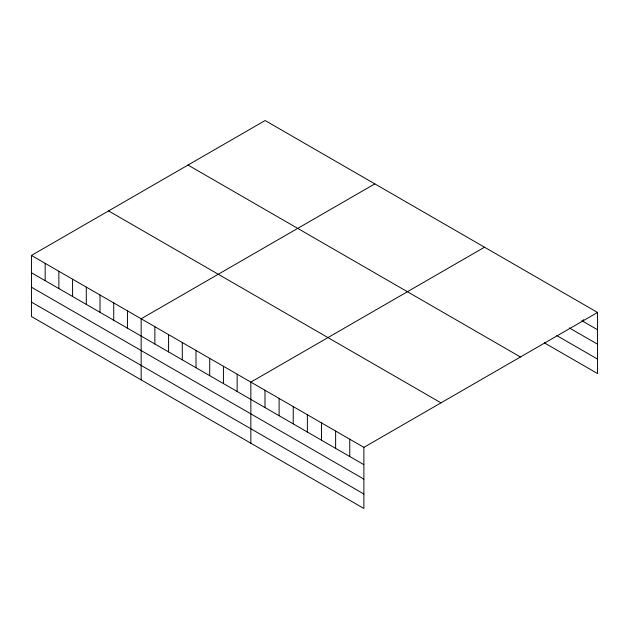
<?xml version="1.0" encoding="UTF-8"?>
<svg xmlns="http://www.w3.org/2000/svg" width="629" height="629" viewBox="0 0 629 629"><rect width="100%" height="100%" fill="white"/><g stroke="black" fill="none" stroke-linecap="round" stroke-linejoin="round"><path stroke-width="0.94" d="M31.45 255.437L363.884 447.368L363.884 508.468L31.45 316.536L31.45 255.437L265.116 120.532L597.55 312.464L597.55 373.563L544.36 342.852M374.821 183.865L141.155 318.777L141.155 379.877M484.519 247.205L250.853 382.11L250.853 443.209M363.884 447.368L597.55 312.464M581.762 320.648L597.55 329.761M569.292 327.906L597.55 344.212M556.83 335.595L597.55 359.112M188.008 165.05L520.442 356.981M108.558 210.919L440.992 402.851M31.45 272.742L363.884 464.666M31.45 287.194L363.884 479.125M31.45 302.085L363.884 494.017M583.421 319.681L583.421 321.608M349.755 439.207L349.755 456.512M335.627 431.054L335.627 448.351M321.498 422.892L321.498 440.198M307.369 414.739L307.369 432.037M293.24 406.578L293.24 423.883M279.111 398.424L279.111 415.73M264.982 390.271L264.982 407.568M237.141 374.192L237.141 391.497M223.429 366.275L223.429 383.58M209.716 358.357L209.716 375.662M196.004 350.439L196.004 367.745M182.292 342.522L182.292 359.827M168.58 334.604L168.58 351.91M154.868 326.695L154.868 343.992M127.443 310.86L127.443 328.157M113.731 302.942L113.731 320.24M100.011 295.025L100.011 312.322M86.299 287.107L86.299 304.405M72.587 279.19L72.587 296.487M58.874 271.272L58.874 288.569M45.162 263.354L45.162 280.66"/></g></svg>
